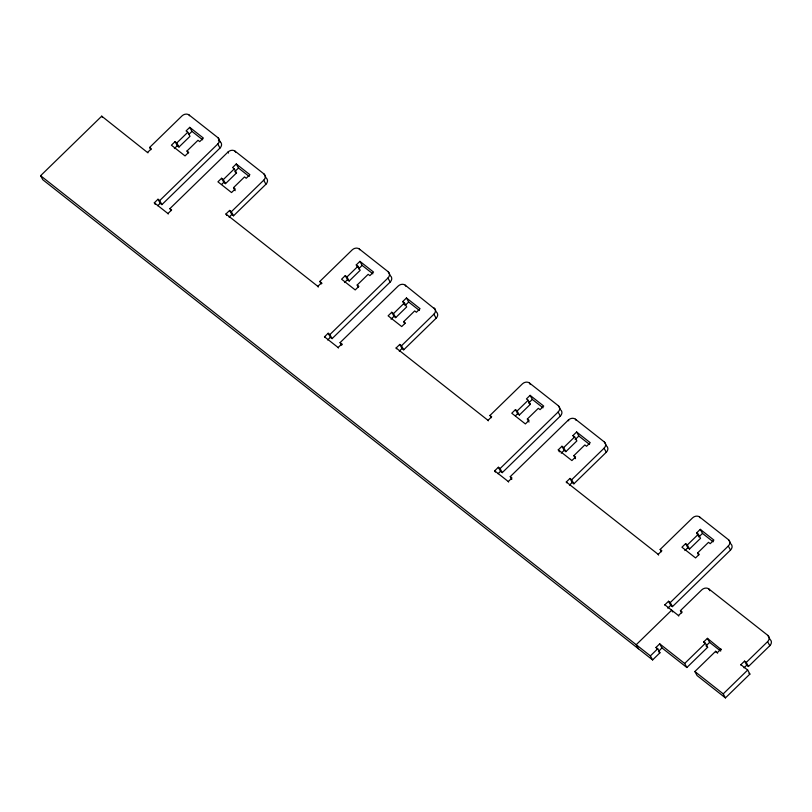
<?xml version="1.0" encoding="UTF-8"?>
<svg xmlns="http://www.w3.org/2000/svg" width="812" height="812" viewBox="0 0 812 812"><rect width="100%" height="100%" fill="white"/><g stroke="black" fill="none" stroke-linecap="round" stroke-linejoin="round"><path stroke-width="1.22" d="M721.432 649.813L707.404 638.333L703.74 641.906L705.435 643.246L707.648 647.286L686.871 667.525L684.658 663.485L659.699 643.835L656.025 647.408L657.73 648.747L659.943 652.787L652.615 659.933L42.813 179.746L40.6 175.707L101.723 116.167L147.946 152.849M150.88 149.712L149.631 147.439L182.03 115.883A5.217 4.212 -28.7 0 1 189.105 114.989L218.032 137.766L220.245 141.816A5.217 4.212 -28.7 0 1 219.981 148.068L161.913 204.624L160.218 203.284L157.995 199.244L154.331 202.817L154.605 203.315M147.672 152.351L151.336 148.779L149.631 147.439M175.087 141.633L171.413 145.206L185.034 155.924L188.699 152.351L186.993 151.012L197.996 140.293L199.701 141.633L203.365 138.06L189.754 127.342L186.09 130.915L187.785 132.255L189.998 136.304L178.995 147.013L177.3 145.673L175.087 141.633L176.783 142.973L178.995 147.013M176.783 142.973L187.785 132.255M174.367 148.535L177.3 145.673M189.034 134.244L191.967 131.392L189.754 127.342M161.913 204.624L159.7 200.584L217.768 144.018A5.217 4.212 -28.7 0 0 218.032 137.766M157.69 205.74L160.218 203.284M171.017 210.643L169.911 208.623L227.979 152.057A5.217 4.212 -28.7 0 1 235.054 151.164L263.981 173.951L266.194 177.99A5.217 4.212 -28.7 0 1 265.93 184.243L233.531 215.799L231.836 214.459L229.623 210.42L225.949 213.992L226.781 215.505M168.226 214.043L167.942 213.536L171.616 209.963L169.911 208.623M221.595 178.264L217.931 181.837L231.542 192.556L235.216 188.983L233.511 187.643L244.513 176.925L246.219 178.264L249.883 174.692L236.272 163.973L232.597 167.546L234.303 168.886L236.515 172.926L225.513 183.644L223.807 182.304L221.595 178.264L223.3 179.604L225.513 183.644M223.3 179.604L234.303 168.886M221.615 184.446L223.807 182.304M236.272 163.973L238.484 168.013L234.81 171.586L236.515 172.926M233.531 215.799L231.318 211.759L263.717 180.203A5.217 4.212 -28.7 0 0 263.981 173.951M229.085 217.139L231.836 214.459M321.197 283.967L319.816 281.439L352.205 249.883A5.217 4.212 -28.7 0 1 359.28 248.99L388.207 271.776L390.42 275.816A5.217 4.212 -28.7 0 1 390.156 282.068L332.088 338.634L330.393 337.295L328.18 333.245L324.506 336.818L324.79 337.325M318.263 287.113L317.847 286.352L321.511 282.779L319.816 281.439M356.265 264.925L357.96 266.265L360.173 270.305L349.18 281.023L346.957 276.973L345.262 275.633L341.588 279.206L355.209 289.935L358.874 286.362L357.168 285.022L368.171 274.304L369.876 275.644L373.54 272.071L359.929 261.352L356.265 264.925L357.371 266.945M346.957 276.973L357.96 266.265M344.542 282.535L347.475 279.683L345.262 275.633M358.478 268.965L362.142 265.392L359.929 261.352M332.088 338.634L329.875 334.585L387.943 278.029A5.217 4.212 -28.7 0 0 388.207 271.776M327.642 339.974L330.393 337.295M341.476 345.151L340.086 342.623L398.154 286.068A5.217 4.212 -28.7 0 1 405.229 285.174L434.714 308.966M338.401 348.043L338.127 347.536L341.791 343.963L340.086 342.623M402.772 301.546L404.477 302.886L406.69 306.936L395.688 317.644L393.475 313.605L391.77 312.265L388.106 315.838L401.717 326.556L405.391 322.983L403.686 321.643L414.688 310.925L416.394 312.265L420.058 308.692L406.447 297.974L402.772 301.546L404.437 304.581M393.475 313.605L404.477 302.886M391.059 319.167L393.993 316.304L391.77 312.265M404.995 305.596L408.659 302.023L406.447 297.974M396.54 348.754L396.124 347.993L399.798 344.42L401.493 345.76L403.706 349.81L436.105 318.253A5.217 4.212 -28.7 0 0 436.369 312.001L434.846 309.22M401.493 345.76L433.892 314.203A5.217 4.212 -28.7 0 0 434.156 307.951M399.26 351.149L402.011 348.47L399.798 344.42M491.23 417.723L489.991 415.439L522.38 383.893A5.217 4.212 -28.7 0 1 529.454 383L558.382 405.777L560.595 409.816A5.217 4.212 -28.7 0 1 560.331 416.069L502.263 472.635L500.568 471.295L498.355 467.255L494.681 470.828L495.381 472.087M488.296 420.86L488.022 420.352L491.686 416.779L489.991 415.439M515.437 409.644L511.773 413.217L525.384 423.935L529.048 420.362L527.343 419.022L538.346 408.304L540.051 409.644L543.715 406.071L530.104 395.353L526.44 398.925L528.135 400.265L530.358 404.305L519.355 415.023L517.65 413.684L515.437 409.644L517.132 410.984L519.355 415.023M517.132 410.984L528.135 400.265M515.447 415.825L517.65 413.684M530.104 395.353L532.317 399.392L528.653 402.965L530.358 404.305M502.263 472.635L500.05 468.595L558.118 412.029A5.217 4.212 -28.7 0 0 558.382 405.777M498.04 473.751L500.568 471.295M511.783 479.415L510.261 476.634L568.329 420.068A5.217 4.212 -28.7 0 1 575.403 419.175L604.331 441.961L606.544 446.001A5.217 4.212 -28.7 0 1 606.28 452.254L573.891 483.81L572.186 482.47L569.973 478.43L566.299 482.003L566.715 482.754M508.576 482.054L508.302 481.546L511.966 477.974L510.261 476.634M559.387 451.868L558.28 449.838L561.955 446.265L563.65 447.615L565.862 451.655L576.865 440.936L574.652 436.897L572.957 435.557L576.621 431.984L590.233 442.702L586.568 446.275L584.863 444.935L573.861 455.654L575.525 458.678M563.65 447.615L574.652 436.897M561.234 453.167L564.167 450.315L561.955 446.265M575.17 439.596L578.834 436.024L576.621 431.984M573.891 483.81L571.668 479.77L604.067 448.214A5.217 4.212 -28.7 0 0 604.331 441.961M569.435 485.15L572.186 482.47M661.404 551.724L660.166 549.45L692.555 517.894A5.217 4.212 -28.7 0 1 699.629 517L728.557 539.777L729.389 541.299M658.613 555.124L658.197 554.363L661.861 550.79L660.166 549.45M696.615 532.926L698.32 534.266L700.533 538.315L689.53 549.034L687.317 544.984L685.612 543.644L681.948 547.217L695.559 557.935L699.223 554.363L697.528 553.023L708.531 542.314L710.226 543.654L713.9 540.082L700.279 529.353L696.615 532.926L698.269 535.961M687.317 544.984L698.32 534.266M684.892 550.546L687.825 547.694L685.612 543.644M698.827 536.976L702.492 533.403L700.279 529.353M665.14 605.336L664.855 604.828L668.53 601.256L670.225 602.595L672.448 606.635L730.506 550.079A5.217 4.212 -28.7 0 0 730.77 543.827L729.531 541.553M670.225 602.595L728.293 546.029A5.217 4.212 -28.7 0 0 728.557 539.777M667.758 608.198L670.742 605.295L668.53 601.256M681.684 612.908L680.436 610.634L701.832 589.806A5.217 4.212 -28.7 0 1 708.856 588.954L767.858 635.4L770.07 639.45A5.217 4.212 -28.7 0 1 769.806 645.702L748.451 666.5L746.756 665.16L744.543 661.11L740.869 664.683L741.285 665.444M678.751 616.054L678.477 615.547L682.141 611.974L680.436 610.634M652.615 659.933L650.392 655.883L657.73 648.747M658.461 651.61L661.912 647.874L659.699 643.835M684.658 663.485L705.435 643.246M705.953 645.946L709.617 642.373L707.404 638.333M740.869 664.683L747.679 670.042L749.892 674.092L725.441 697.904L697.082 675.574L694.869 671.524L715.646 651.285L717.625 653.132M717.351 652.625L721.015 649.052M748.451 666.5L746.238 662.45L767.594 641.653A5.217 4.212 -28.7 0 0 767.858 635.4M744.005 667.84L746.756 665.16M725.441 697.904L723.228 693.864L747.679 670.042M218.438 140.385L220.245 141.816M191.967 131.392L202.665 139.806M238.484 168.013L249.182 176.437M362.142 265.392L372.84 273.817M408.659 302.023L419.357 310.448M532.317 399.392L543.015 407.817M578.834 436.024L589.532 444.448M702.492 533.403L713.19 541.827M573.861 455.654L575.566 456.994L571.902 460.566L558.28 449.838M347.475 279.683L349.18 281.023M393.993 316.304L395.688 317.644M564.167 450.315L565.862 451.655M687.825 547.694L689.53 549.034M229.623 210.42L231.318 211.759M569.973 478.43L571.668 479.77M402.011 348.47L403.706 349.81M225.949 213.992L317.847 286.352M396.124 347.993L488.022 420.352M566.299 482.003L658.197 554.363M157.995 199.244L159.7 200.584M328.18 333.245L329.875 334.585M498.355 467.255L500.05 468.595M744.543 661.11L746.238 662.45M670.742 605.295L672.448 606.635M154.331 202.817L167.942 213.536M324.506 336.818L338.127 347.536M494.681 470.828L508.302 481.546M664.855 604.828L678.477 615.547M709.617 642.373L720.68 651.082M749.04 673.422L749.892 674.092M706.805 646.616L707.648 647.286M694.869 671.524L723.228 693.864M661.912 647.874L686.871 667.525M658.989 652.036L659.943 652.787M40.6 175.707L650.392 655.883M728.293 546.029L730.506 550.079M699.629 517L700.045 517.762M767.594 641.653L769.806 645.702M697.528 553.023L698.635 555.053M708.856 588.954L709.83 590.72M715.646 651.285L716.336 652.543M604.067 448.214L606.28 452.254M703.74 641.906L704.146 642.657M575.403 419.175L575.952 420.19M568.329 420.068L568.745 420.829M672.64 611.954L671.666 610.188L636.212 644.718L638.425 648.768M572.957 435.557L574.064 437.577M558.118 412.029L560.331 416.069M529.454 383L530.287 384.512M656.025 647.408L656.999 649.174M527.343 419.022L529.008 422.057M433.892 314.203L436.105 318.253M405.229 285.174L405.777 286.189M387.943 278.029L390.156 282.068M403.686 321.643L404.792 323.663M359.28 248.99L359.696 249.751M357.168 285.022L358.275 287.042M321.511 282.779L321.928 283.54M263.717 180.203L265.93 184.243M341.791 343.963L342.207 344.724M235.054 151.164L235.602 152.179M227.979 152.057L228.537 153.072M217.768 144.018L219.981 148.068M233.511 187.643L235.175 190.678M189.105 114.989L189.521 115.751M186.993 151.012L188.1 153.032M154.747 203.568L155.163 204.33M101.723 116.167L102.413 117.425"/></g></svg>
